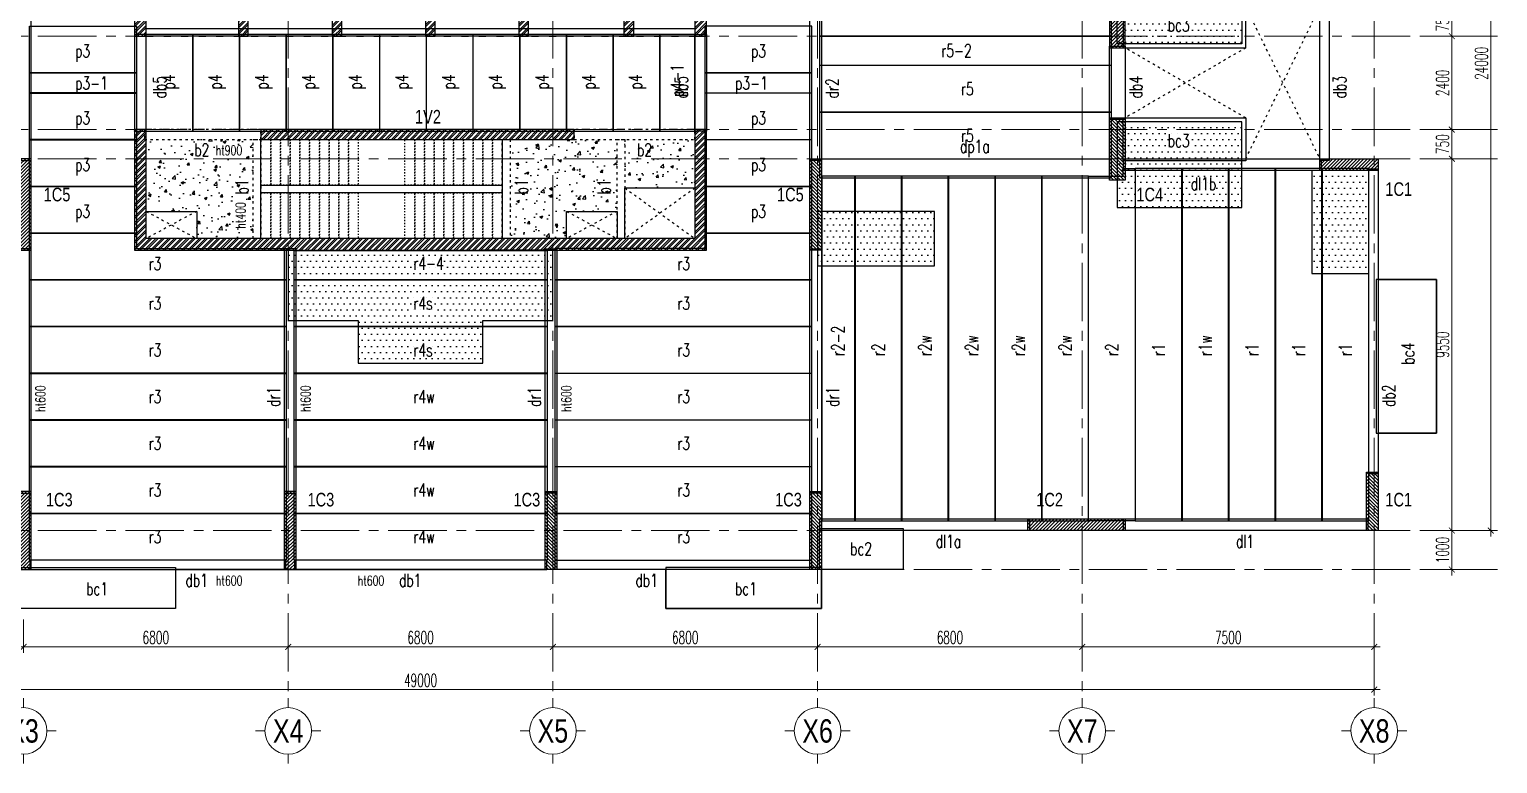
# Model space of a CAD drawing. Header units: inches. Extents: x 702521 to 902657, y -347283 to -213533.
# Drawn here: x 745979 to 783700, y -296500 to -277638 of the extents above; entities that cross this region are included whole.
import ezdxf
from ezdxf.enums import TextEntityAlignment as Align

# ---------------------------------------------------------------- set-up
doc = ezdxf.new("R2010")
doc.units = ezdxf.units.IN
doc.header["$LTSCALE"] = 5
doc.header["$MEASUREMENT"] = 0
for name, pattern in [('ACAD_ISO03W100', [30, 12, -18]), ('CENTER', [2, 1.25, -0.25, 0.25, -0.25]), ('CENTER2', [1.125, 0.75, -0.125, 0.125, -0.125])]:
    doc.linetypes.add(name, pattern=pattern)
doc.layers.get('Defpoints').update_dxf_attribs({"color": 121})
for name, color, linetype, lineweight in [('00-Axes', 9, 'CENTER', 15), ('00-Text', 4, 'Continuous', 20), ('00-XM.Axes', 8, 'CENTER', 15), ('00-XM.Dim', 8, 'Continuous', 15), ('01-Columns', 2, 'Continuous', 25), ('01-Columns-Text', 7, 'Continuous', 20), ('02-Beams', 94, 'Continuous', 25), ('02-Beams-Text', 7, 'Continuous', 20), ('03-Precast', 6, 'Continuous', 25), ('03-Slabs', 5, 'Continuous', 25), ('03-Slabs-Text', 7, 'Continuous', 20)]:
    doc.layers.add(name, color=color, linetype=linetype, lineweight=lineweight)
doc.layers.add('00-Htong', color=9, linetype='Continuous', lineweight=20, plot=False)
doc.styles.add('TDH-CCC-TANG 3-15 S$0$Nam Cong PTS', font='vn_vni.shx', dxfattribs={"width": 0.8})
doc.styles.add('VNAVANTH', font='VHAVAN.TTF')
doc.styles.add('vnsimli 0.7', font='vnsimli.shx', dxfattribs={"width": 0.6})
doc.dimstyles.new('XMT 1-1-150', dxfattribs={"dimscale": 150, "dimtxt": 2.2, "dimasz": 1, "dimexe": 1, "dimexo": 0, "dimgap": 0.5, "dimtad": 1, "dimdec": 0, "dimzin": 0, "dimdsep": 46, "dimtxsty": 'vnsimli 0.7', "dimblk": 'ARCHTICK', "dimcen": 1.5, "dimdle": 1, "dimclrd": 8, "dimclre": 8, "dimclrt": 115, "dimadec": 0, "dimazin": 0, "dimtfac": 1, "dimtdec": 0, "dimtofl": 0, "dimtmove": 0, "dimatfit": 3, "dimfxl": 0.18, "dimtolj": 1, "dimtzin": 0, "dimarcsym": 0})
pattern_1 = [(45, (-731528.65, 290513.07), (-79.549513, 79.549513), []), (45, (-731475.62, 290513.07), (-79.549513, 79.549513), [])]
pattern_2 = [(50, (-1e-10, -44550), (717.2602, -62.75213), [75, -825]), (355, (-1e-10, -44550), (-138.7513, 752.1921), [60, -660]), (100.4514, (59.8, -44555.2), (578.5094, 689.43954), [63.7402, -701.1421]), (46.1842, (-1e-10, -44350), (1067.241, -165.519), [112.5, -1237.5]), (96.6356, (88.9, -44363.8), (934.6627, 974.1179), [95.6103, -1051.713]), (351.1842, (-1e-10, -44350), (934.662, 974.1186), [90, -990]), (21, (100, -44400), (596.90705, -402.6189), [75, -825]), (326, (100, -44400), (243.3153, 725.15005), [60, -660]), (71.4514, (149.74, -44433.55), (840.2226, 322.5305), [63.7402, -701.1421]), (37.5, (-1e-10, -44550), (12.159855, 332.89385), [0, -652, 0, -670, 0, -662.5]), (7.5, (-1e-10, -44550), (263.06954, 394.41171), [0, -382, 0, -637, 0, -252.5]), (327.5, (-223, -44550), (533.82244, -22.55487), [0, -250, 0, -780, 0, -1035]), (317.5, (-323, -44550), (583.18617, 100.10498), [0, -325, 0, -518, 0, -735])]

# ---------------------------------------------------------------- blocks, each defined once
blk = doc.blocks.new('_ArchTick')
at = {"color": 0, "linetype": 'ByBlock', "const_width": 0.15}
blk.add_lwpolyline([(-0.5, -0.5), (0.5, 0.5)], dxfattribs=at)
blk = doc.blocks.new('*D77')
at = {"layer": '00-XM.Dim', "color": 8, "lineweight": -2, "ltscale": 2, "transparency": 16777216}
for p, q in [((14300, -2287), (14300, -3137)), ((21100, -2287), (21100, -3137)), ((14150, -2987), (21250, -2987))]:
    blk.add_line(p, q, dxfattribs=at)
at = {"layer": 'Defpoints', "color": 0, "ltscale": 2, "transparency": 16777216}
for p in [(14300, -2287), (21100, -2287), (21100, -2987)]:
    blk.add_point(p, dxfattribs=at)
at = {"layer": '00-XM.Dim', "color": 8, "lineweight": -2, "ltscale": 2, "transparency": 16777216, "xscale": 150, "yscale": 150, "zscale": 150, "rotation": 180}
blk.add_blockref('_ArchTick', (14300, -2987), dxfattribs=at)
at = {"layer": '00-XM.Dim', "color": 8, "lineweight": -2, "ltscale": 2, "transparency": 16777216, "xscale": 150, "yscale": 150, "zscale": 150}
blk.add_blockref('_ArchTick', (21100, -2987), dxfattribs=at)
at = {"layer": '00-XM.Dim', "color": 115, "ltscale": 2, "transparency": 16777216, "insert": (17700, -2747), "char_height": 330, "attachment_point": 5, "style": 'vnsimli 0.7'}
blk.add_mtext('\\A1;6800', dxfattribs=at)
blk = doc.blocks.new('*D78')
at = {"layer": '00-XM.Dim', "color": 8, "lineweight": -2, "ltscale": 2, "transparency": 16777216}
for p, q in [((21100, -2287), (21100, -3137)), ((27900, -2287), (27900, -3137)), ((20950, -2987), (28050, -2987))]:
    blk.add_line(p, q, dxfattribs=at)
at = {"layer": 'Defpoints', "color": 0, "ltscale": 2, "transparency": 16777216}
for p in [(21100, -2287), (27900, -2287), (27900, -2987)]:
    blk.add_point(p, dxfattribs=at)
at = {"layer": '00-XM.Dim', "color": 8, "lineweight": -2, "ltscale": 2, "transparency": 16777216, "xscale": 150, "yscale": 150, "zscale": 150, "rotation": 180}
blk.add_blockref('_ArchTick', (21100, -2987), dxfattribs=at)
at = {"layer": '00-XM.Dim', "color": 8, "lineweight": -2, "ltscale": 2, "transparency": 16777216, "xscale": 150, "yscale": 150, "zscale": 150}
blk.add_blockref('_ArchTick', (27900, -2987), dxfattribs=at)
at = {"layer": '00-XM.Dim', "color": 115, "ltscale": 2, "transparency": 16777216, "insert": (24500, -2747), "char_height": 330, "attachment_point": 5, "style": 'vnsimli 0.7'}
blk.add_mtext('\\A1;6800', dxfattribs=at)
blk = doc.blocks.new('*D79')
at = {"layer": '00-XM.Dim', "color": 8, "lineweight": -2, "ltscale": 2, "transparency": 16777216}
for p, q in [((27900, -2287), (27900, -3137)), ((34700, -2287), (34700, -3137)), ((27750, -2987), (34850, -2987))]:
    blk.add_line(p, q, dxfattribs=at)
at = {"layer": 'Defpoints', "color": 0, "ltscale": 2, "transparency": 16777216}
for p in [(27900, -2287), (34700, -2287), (34700, -2987)]:
    blk.add_point(p, dxfattribs=at)
at = {"layer": '00-XM.Dim', "color": 8, "lineweight": -2, "ltscale": 2, "transparency": 16777216, "xscale": 150, "yscale": 150, "zscale": 150, "rotation": 180}
blk.add_blockref('_ArchTick', (27900, -2987), dxfattribs=at)
at = {"layer": '00-XM.Dim', "color": 8, "lineweight": -2, "ltscale": 2, "transparency": 16777216, "xscale": 150, "yscale": 150, "zscale": 150}
blk.add_blockref('_ArchTick', (34700, -2987), dxfattribs=at)
at = {"layer": '00-XM.Dim', "color": 115, "ltscale": 2, "transparency": 16777216, "insert": (31300, -2747), "char_height": 330, "attachment_point": 5, "style": 'vnsimli 0.7'}
blk.add_mtext('\\A1;6800', dxfattribs=at)
blk = doc.blocks.new('*D80')
at = {"layer": '00-XM.Dim', "color": 8, "lineweight": -2, "ltscale": 2, "transparency": 16777216}
for p, q in [((34700, -2287), (34700, -3137)), ((41500, -2287), (41500, -3137)), ((34550, -2987), (41650, -2987))]:
    blk.add_line(p, q, dxfattribs=at)
at = {"layer": 'Defpoints', "color": 0, "ltscale": 2, "transparency": 16777216}
for p in [(34700, -2287), (41500, -2287), (41500, -2987)]:
    blk.add_point(p, dxfattribs=at)
at = {"layer": '00-XM.Dim', "color": 8, "lineweight": -2, "ltscale": 2, "transparency": 16777216, "xscale": 150, "yscale": 150, "zscale": 150, "rotation": 180}
blk.add_blockref('_ArchTick', (34700, -2987), dxfattribs=at)
at = {"layer": '00-XM.Dim', "color": 8, "lineweight": -2, "ltscale": 2, "transparency": 16777216, "xscale": 150, "yscale": 150, "zscale": 150}
blk.add_blockref('_ArchTick', (41500, -2987), dxfattribs=at)
at = {"layer": '00-XM.Dim', "color": 115, "ltscale": 2, "transparency": 16777216, "insert": (38100, -2747), "char_height": 330, "attachment_point": 5, "style": 'vnsimli 0.7'}
blk.add_mtext('\\A1;6800', dxfattribs=at)
blk = doc.blocks.new('*D81')
at = {"layer": '00-XM.Dim', "color": 8, "lineweight": -2, "ltscale": 2, "transparency": 16777216}
for p, q in [((41500, -2287), (41500, -3137)), ((49000, -2287), (49000, -3137)), ((41350, -2987), (49150, -2987))]:
    blk.add_line(p, q, dxfattribs=at)
at = {"layer": 'Defpoints', "color": 0, "ltscale": 2, "transparency": 16777216}
for p in [(41500, -2287), (49000, -2287), (49000, -2987)]:
    blk.add_point(p, dxfattribs=at)
at = {"layer": '00-XM.Dim', "color": 8, "lineweight": -2, "ltscale": 2, "transparency": 16777216, "xscale": 150, "yscale": 150, "zscale": 150, "rotation": 180}
blk.add_blockref('_ArchTick', (41500, -2987), dxfattribs=at)
at = {"layer": '00-XM.Dim', "color": 8, "lineweight": -2, "ltscale": 2, "transparency": 16777216, "xscale": 150, "yscale": 150, "zscale": 150}
blk.add_blockref('_ArchTick', (49000, -2987), dxfattribs=at)
at = {"layer": '00-XM.Dim', "color": 115, "ltscale": 2, "transparency": 16777216, "insert": (45250, -2747), "char_height": 330, "attachment_point": 5, "style": 'vnsimli 0.7'}
blk.add_mtext('\\A1;7500', dxfattribs=at)
blk = doc.blocks.new('*D82')
at = {"layer": '00-XM.Dim', "color": 8, "lineweight": -2, "ltscale": 2, "transparency": 16777216}
for p, q in [((0, -3596), (0, -4237)), ((49000, -3596), (49000, -4237)), ((-150, -4087), (49150, -4087))]:
    blk.add_line(p, q, dxfattribs=at)
at = {"layer": 'Defpoints', "color": 0, "ltscale": 2, "transparency": 16777216}
for p in [(0, -3596), (49000, -3596), (49000, -4087)]:
    blk.add_point(p, dxfattribs=at)
at = {"layer": '00-XM.Dim', "color": 8, "lineweight": -2, "ltscale": 2, "transparency": 16777216, "xscale": 150, "yscale": 150, "zscale": 150, "rotation": 180}
blk.add_blockref('_ArchTick', (0, -4087), dxfattribs=at)
at = {"layer": '00-XM.Dim', "color": 8, "lineweight": -2, "ltscale": 2, "transparency": 16777216, "xscale": 150, "yscale": 150, "zscale": 150}
blk.add_blockref('_ArchTick', (49000, -4087), dxfattribs=at)
at = {"layer": '00-XM.Dim', "color": 115, "ltscale": 2, "transparency": 16777216, "insert": (24500, -3847), "char_height": 330, "attachment_point": 5, "style": 'vnsimli 0.7'}
blk.add_mtext('\\A1;49000', dxfattribs=at)
blk = doc.blocks.new('*D99')
at = {"layer": '00-XM.Dim', "color": 8, "lineweight": -2, "ltscale": 2, "transparency": 16777216}
for p, q in [((50995, -1150), (50995, 150)), ((50295, 0), (51145, 0)), ((50295, -1000), (51145, -1000))]:
    blk.add_line(p, q, dxfattribs=at)
at = {"layer": 'Defpoints', "color": 0, "ltscale": 2, "transparency": 16777216}
for p in [(50295, 0), (50995, 0), (50295, -1000)]:
    blk.add_point(p, dxfattribs=at)
at = {"layer": '00-XM.Dim', "color": 8, "lineweight": -2, "ltscale": 2, "transparency": 16777216, "xscale": 150, "yscale": 150, "zscale": 150}
for p, rotation in [((50995, 0), 90), ((50995, -1000), 270)]:
    blk.add_blockref('_ArchTick', p, dxfattribs=dict(at, rotation=rotation))
at = {"layer": '00-XM.Dim', "color": 115, "ltscale": 2, "transparency": 16777216, "insert": (50755, -500), "char_height": 330, "attachment_point": 5, "rotation": 90, "style": 'vnsimli 0.7'}
blk.add_mtext('\\A1;1000', dxfattribs=at)
blk = doc.blocks.new('*D100')
at = {"layer": '00-XM.Dim', "color": 8, "lineweight": -2, "ltscale": 2, "transparency": 16777216}
for p, q in [((50295, 9550), (51145, 9550)), ((50995, -150), (50995, 9700)), ((50295, 0), (51145, 0))]:
    blk.add_line(p, q, dxfattribs=at)
at = {"layer": 'Defpoints', "color": 0, "ltscale": 2, "transparency": 16777216}
for p in [(50295, 9550), (50995, 9550), (50295, 0)]:
    blk.add_point(p, dxfattribs=at)
at = {"layer": '00-XM.Dim', "color": 8, "lineweight": -2, "ltscale": 2, "transparency": 16777216, "xscale": 150, "yscale": 150, "zscale": 150}
for p, rotation in [((50995, 9550), 90), ((50995, 0), 270)]:
    blk.add_blockref('_ArchTick', p, dxfattribs=dict(at, rotation=rotation))
at = {"layer": '00-XM.Dim', "color": 115, "ltscale": 2, "transparency": 16777216, "insert": (50755, 4775), "char_height": 330, "attachment_point": 5, "rotation": 90, "style": 'vnsimli 0.7'}
blk.add_mtext('\\A1;9550', dxfattribs=at)
blk = doc.blocks.new('*D101')
at = {"layer": '00-XM.Dim', "color": 8, "lineweight": -2, "ltscale": 2, "transparency": 16777216}
for p, q in [((50295, 10300), (51145, 10300)), ((50995, 9400), (50995, 10450)), ((50295, 9550), (51145, 9550))]:
    blk.add_line(p, q, dxfattribs=at)
at = {"layer": 'Defpoints', "color": 0, "ltscale": 2, "transparency": 16777216}
for p in [(50295, 10300), (50995, 10300), (50295, 9550)]:
    blk.add_point(p, dxfattribs=at)
at = {"layer": '00-XM.Dim', "color": 8, "lineweight": -2, "ltscale": 2, "transparency": 16777216, "xscale": 150, "yscale": 150, "zscale": 150}
for p, rotation in [((50995, 10300), 90), ((50995, 9550), 270)]:
    blk.add_blockref('_ArchTick', p, dxfattribs=dict(at, rotation=rotation))
at = {"layer": '00-XM.Dim', "color": 115, "ltscale": 2, "transparency": 16777216, "insert": (50755, 9925), "char_height": 330, "attachment_point": 5, "rotation": 90, "style": 'vnsimli 0.7'}
blk.add_mtext('\\A1;750', dxfattribs=at)
blk = doc.blocks.new('*D102')
at = {"layer": '00-XM.Dim', "color": 8, "lineweight": -2, "ltscale": 2, "transparency": 16777216}
for p, q in [((50995, 10150), (50995, 12850)), ((50295, 12700), (51145, 12700)), ((50295, 10300), (51145, 10300))]:
    blk.add_line(p, q, dxfattribs=at)
at = {"layer": 'Defpoints', "color": 0, "ltscale": 2, "transparency": 16777216}
for p in [(50295, 12700), (50995, 12700), (50295, 10300)]:
    blk.add_point(p, dxfattribs=at)
at = {"layer": '00-XM.Dim', "color": 8, "lineweight": -2, "ltscale": 2, "transparency": 16777216, "xscale": 150, "yscale": 150, "zscale": 150}
for p, rotation in [((50995, 12700), 90), ((50995, 10300), 270)]:
    blk.add_blockref('_ArchTick', p, dxfattribs=dict(at, rotation=rotation))
at = {"layer": '00-XM.Dim', "color": 115, "ltscale": 2, "transparency": 16777216, "insert": (50755, 11500), "char_height": 330, "attachment_point": 5, "rotation": 90, "style": 'vnsimli 0.7'}
blk.add_mtext('\\A1;2400', dxfattribs=at)
blk = doc.blocks.new('*D103')
at = {"layer": '00-XM.Dim', "color": 8, "lineweight": -2, "ltscale": 2, "transparency": 16777216}
for p, q in [((50995, 12550), (50995, 13600)), ((50295, 13450), (51145, 13450)), ((50295, 12700), (51145, 12700))]:
    blk.add_line(p, q, dxfattribs=at)
at = {"layer": 'Defpoints', "color": 0, "ltscale": 2, "transparency": 16777216}
for p in [(50295, 13450), (50995, 13450), (50295, 12700)]:
    blk.add_point(p, dxfattribs=at)
at = {"layer": '00-XM.Dim', "color": 8, "lineweight": -2, "ltscale": 2, "transparency": 16777216, "xscale": 150, "yscale": 150, "zscale": 150}
for p, rotation in [((50995, 13450), 90), ((50995, 12700), 270)]:
    blk.add_blockref('_ArchTick', p, dxfattribs=dict(at, rotation=rotation))
at = {"layer": '00-XM.Dim', "color": 115, "ltscale": 2, "transparency": 16777216, "insert": (50755, 13075), "char_height": 330, "attachment_point": 5, "rotation": 90, "style": 'vnsimli 0.7'}
blk.add_mtext('\\A1;750', dxfattribs=at)
blk = doc.blocks.new('*D106')
at = {"layer": '00-XM.Dim', "color": 8, "lineweight": -2, "ltscale": 2, "transparency": 16777216}
for p, q in [((51995, -150), (51995, 24150)), ((52171, 24000), (51845, 24000)), ((52171, 0), (51845, 0))]:
    blk.add_line(p, q, dxfattribs=at)
at = {"layer": 'Defpoints', "color": 0, "ltscale": 2, "transparency": 16777216}
for p in [(51995, 24000), (52171, 24000), (52171, 0)]:
    blk.add_point(p, dxfattribs=at)
at = {"layer": '00-XM.Dim', "color": 8, "lineweight": -2, "ltscale": 2, "transparency": 16777216, "xscale": 150, "yscale": 150, "zscale": 150}
for p, rotation in [((51995, 24000), 90), ((51995, 0), 270)]:
    blk.add_blockref('_ArchTick', p, dxfattribs=dict(at, rotation=rotation))
at = {"layer": '00-XM.Dim', "color": 115, "ltscale": 2, "transparency": 16777216, "insert": (51755, 12000), "char_height": 330, "attachment_point": 5, "rotation": 90, "style": 'vnsimli 0.7'}
blk.add_mtext('\\A1;24000', dxfattribs=at)
blk = doc.blocks.new('TDH-CCC-TANG 3-15 S$0$KH')
for p, q in [((0, 700), (0, 500)), ((-500, 0), (-700, 0)), ((700, 0), (500, 0)), ((0, -500), (0, -700))]:
    blk.add_line(p, q)
at = {"extrusion": (0, 0, -1)}
blk.add_ellipse((0, 0), major_axis=(-500, 0), ratio=1, start_param=-0.000041, end_param=6.283144, dxfattribs=at)
at = {"color": 1, "style": 'TDH-CCC-TANG 3-15 S$0$Nam Cong PTS', "width": 0.8}
blk.add_attdef('TRUC', text='', height=250, dxfattribs=at).set_placement((0, 0), align=Align.MIDDLE_CENTER)
blk = doc.blocks.new('V3')
at = {"layer": '01-Columns'}
h = blk.add_hatch(dxfattribs=at)
h.set_pattern_fill('ANSI31', color=252, scale=500, style=0)
h.set_pattern_definition([(45, (-6000, -14700), (-44.19417, 44.19417), [])])
h.paths.add_polyline_path([(300, 0), (300, 2000), (0, 2000), (0, 0)])
blk.add_lwpolyline([(300, 0), (300, 2000), (0, 2000), (0, 0)], close=True, dxfattribs=at)
blk = doc.blocks.new('V5')
at = {"layer": '01-Columns'}
h = blk.add_hatch(dxfattribs=at)
h.set_pattern_fill('ANSI31', color=252, scale=500, style=0)
h.set_pattern_definition([(45, (-6000, -14350), (-44.19417, 44.19417), [])])
h.paths.add_polyline_path([(300, 0), (300, 2350), (0, 2350), (0, 0)])
blk.add_lwpolyline([(300, 0), (300, 2350), (0, 2350), (0, 0)], close=True, dxfattribs=at)
blk = doc.blocks.new('v1')
at = {"layer": '01-Columns'}
h = blk.add_hatch(dxfattribs=at)
h.set_pattern_fill('ANSI31', color=252, scale=500, style=0)
h.set_pattern_definition([(45, (-6000, -14700), (-44.19417, 44.19417), [])])
h.paths.add_polyline_path([(300, 0), (300, 1500), (0, 1500), (0, 0)])
blk.add_lwpolyline([(300, 0), (300, 1500), (0, 1500), (0, 0)], close=True, dxfattribs=at)
blk = doc.blocks.new('V2')
at = {"layer": '01-Columns'}
h = blk.add_hatch(dxfattribs=at)
h.set_pattern_fill('ANSI31', color=252, scale=500, angle=-90, style=0)
h.set_pattern_definition([(315, (-14700, 6300), (44.19417, 44.19417), [])])
h.paths.add_polyline_path([(0, 0), (2500, 0), (2500, 300), (0, 300)])
blk.add_lwpolyline([(0, 0), (2500, 0), (2500, 300), (0, 300)], close=True, dxfattribs=at)
blk = doc.blocks.new('V4')
at = {"layer": '01-Columns'}
h = blk.add_hatch(dxfattribs=at)
h.set_pattern_fill('ANSI31', color=252, scale=500, angle=180, style=0)
h.set_pattern_definition([(225, (6400, 16300), (44.19417, -44.19417), [])])
h.paths.add_polyline_path([(0, 1600), (0, 0), (400, 0), (400, 1600)])
blk.add_lwpolyline([(0, 1600), (0, 0), (400, 0), (400, 1600)], close=True, dxfattribs=at)
blk = doc.blocks.new('MB 6-10')
at = {"layer": '01-Columns', "ltscale": 2}
h = blk.add_hatch(dxfattribs=at)
h.set_pattern_fill('ANSI32', color=252, scale=300)
h.set_pattern_definition(pattern_1)
h.paths.add_polyline_path([(19825, 15500), (19825, 12700), (20075, 12700), (20075, 15500), (22225, 15500), (22225, 12700), (22475, 12700), (22475, 15500), (24625, 15500), (24625, 12700), (24875, 12700), (24875, 15500), (27025, 15500), (27025, 12700), (27275, 12700), (27275, 15500), (29725, 15500), (29725, 12700), (29975, 12700), (29975, 15500), (31550, 15500), (31550, 12700), (31850, 12700), (31850, 15800), (17150, 15800), (17150, 12700), (17450, 12700), (17450, 15500)])
h = blk.add_hatch(dxfattribs=at)
h.set_pattern_fill('ANSI32', color=252, scale=300)
h.set_pattern_definition(pattern_1)
h.paths.add_polyline_path([(17450, 10300), (17150, 10300), (17150, 7200), (31850, 7200), (31850, 10300), (31550, 10300), (31550, 7500), (17450, 7500)])
h = blk.add_hatch(dxfattribs=at)
h.set_pattern_fill('ANSI32', color=252, scale=300)
h.set_pattern_definition(pattern_1)
h.paths.add_polyline_path([(20400, 10300), (20400, 10050), (28450, 10050), (28450, 10300)])
at = {"layer": '00-Axes', "linetype": 'CENTER2', "ltscale": 400}
for p, q in [((21100, 27128.2), (21100, -4307)), ((27900, 27128.2), (27900, -4307)), ((34700, 27128.2), (34700, -4307)), ((41500, 27128.2), (41500, -4307)), ((49000, 27128.2), (49000, -4307)), ((52171.2, 12700), (-3270.6, 12700)), ((52171.2, 10300), (-3270.6, 10300)), ((52171.2, 9550), (-3270.6, 9550)), ((52171.2, 0), (-3270.6, 0)), ((52171.2, -1000), (-3270.6, -1000))]:
    blk.add_line(p, q, dxfattribs=at)
at = {"layer": '01-Columns', "color": 37}
for points in [[(19825, 15500), (19825, 12700), (20075, 12700), (20075, 15500)], [(22225, 15500), (22225, 12700), (22475, 12700), (22475, 15500)], [(24625, 15500), (24625, 12700), (24875, 12700), (24875, 15500)], [(27025, 15500), (27025, 12700), (27275, 12700), (27275, 15500)], [(29725, 15500), (29725, 12700), (29975, 12700), (29975, 15500)], [(31550, 15500), (31550, 12700), (31850, 12700), (31850, 15800)], [(17150, 15800), (17150, 12700), (17450, 12700), (17450, 15500)]]:
    blk.add_lwpolyline(points, dxfattribs=at)
for points in [[(17450, 10300), (17150, 10300), (17150, 7200), (31850, 7200), (31850, 10300), (31550, 10300), (31550, 7500), (17450, 7500)], [(20400, 10300), (20400, 10050), (28450, 10050), (28450, 10300)]]:
    blk.add_lwpolyline(points, close=True, dxfattribs=at)
at = {"layer": '00-Text'}
ref = blk.add_blockref('TDH-CCC-TANG 3-15 S$0$KH', (14300, -5147), dxfattribs=dict(at, xscale=1.2, yscale=1.2, zscale=1.2))
ref.add_attrib('TRUC', 'X3', dxfattribs={"layer": '0', "color": 1, "height": 600, "style": 'TDH-CCC-TANG 3-15 S$0$Nam Cong PTS', "width": 0.8}).set_placement((14300, -5147), align=Align.MIDDLE_CENTER)
ref = blk.add_blockref('TDH-CCC-TANG 3-15 S$0$KH', (21100, -5147), dxfattribs=dict(at, xscale=1.2, yscale=1.2, zscale=1.2))
ref.add_attrib('TRUC', 'X4', dxfattribs={"layer": '0', "color": 1, "height": 600, "style": 'TDH-CCC-TANG 3-15 S$0$Nam Cong PTS', "width": 0.8}).set_placement((21100, -5147), align=Align.MIDDLE_CENTER)
ref = blk.add_blockref('TDH-CCC-TANG 3-15 S$0$KH', (27900, -5147), dxfattribs=dict(at, xscale=1.2, yscale=1.2, zscale=1.2))
ref.add_attrib('TRUC', 'X5', dxfattribs={"layer": '0', "color": 1, "height": 600, "style": 'TDH-CCC-TANG 3-15 S$0$Nam Cong PTS', "width": 0.8}).set_placement((27900, -5147), align=Align.MIDDLE_CENTER)
ref = blk.add_blockref('TDH-CCC-TANG 3-15 S$0$KH', (34700, -5147), dxfattribs=dict(at, xscale=1.2, yscale=1.2, zscale=1.2))
ref.add_attrib('TRUC', 'X6', dxfattribs={"layer": '0', "color": 1, "height": 600, "style": 'TDH-CCC-TANG 3-15 S$0$Nam Cong PTS', "width": 0.8}).set_placement((34700, -5147), align=Align.MIDDLE_CENTER)
ref = blk.add_blockref('TDH-CCC-TANG 3-15 S$0$KH', (41500, -5147), dxfattribs=dict(at, xscale=1.2, yscale=1.2, zscale=1.2))
ref.add_attrib('TRUC', 'X7', dxfattribs={"layer": '0', "color": 1, "height": 600, "style": 'TDH-CCC-TANG 3-15 S$0$Nam Cong PTS', "width": 0.8}).set_placement((41500, -5147), align=Align.MIDDLE_CENTER)
ref = blk.add_blockref('TDH-CCC-TANG 3-15 S$0$KH', (49000, -5147), dxfattribs=dict(at, xscale=1.2, yscale=1.2, zscale=1.2))
ref.add_attrib('TRUC', 'X8', dxfattribs={"layer": '0', "color": 1, "height": 600, "style": 'TDH-CCC-TANG 3-15 S$0$Nam Cong PTS', "width": 0.8}).set_placement((49000, -5147), align=Align.MIDDLE_CENTER)
at = {"layer": '01-Columns', "rotation": 180}
blk.add_blockref('V4', (42600, 14000), dxfattribs=at)
at = {"layer": '01-Columns', "xscale": -1}
for name, p in [('V4', (42600, 9000)), ('V5', (34800, 7200)), ('v1', (49100, 0)), ('V3', (28000, -1000)), ('V3', (34800, -1000)), ('V2', (42600, 0))]:
    blk.add_blockref(name, p, dxfattribs=at)
at = {"layer": '01-Columns'}
for name, p in [('V5', (14200, 7200)), ('V3', (14200, -1000)), ('V3', (21000, -1000))]:
    blk.add_blockref(name, p, dxfattribs=at)
at = {"layer": '01-Columns', "xscale": -1, "rotation": 90}
blk.add_blockref('v1', (49100, 9550), dxfattribs=at)
at = {"layer": '00-XM.Dim', "ltscale": 2}
for base, p1, p2, picture, middle in [((51995.2, 24000), (52171.2, 0), (52171.2, 24000), '*D106', (51755.2, 12000)), ((50995.4, 13450), (50295.4, 12700), (50295.4, 13450), '*D103', (50755.4, 13075)), ((50995.4, 12700), (50295.4, 10300), (50295.4, 12700), '*D102', (50755.4, 11500)), ((50995.4, 10300), (50295.4, 9550), (50295.4, 10300), '*D101', (50755.4, 9925)), ((50995.4, 9550), (50295.4, 0), (50295.4, 9550), '*D100', (50755.4, 4775)), ((50995.4, 0), (50295.4, -1000), (50295.4, 0), '*D99', (50755.4, -500))]:
    dim = blk.add_linear_dim(base=base, p1=p1, p2=p2, angle=90, dimstyle='XMT 1-1-150', dxfattribs=at)
    dim.commit()
    dim.dimension.update_dxf_attribs({"geometry": picture, "text_midpoint": middle})
for base, p1, p2, picture, middle in [((21100, -2987), (14300, -2287), (21100, -2287), '*D77', (17700, -2747)), ((27900, -2987), (21100, -2287), (27900, -2287), '*D78', (24500, -2747)), ((34700, -2987), (27900, -2287), (34700, -2287), '*D79', (31300, -2747)), ((41500, -2987), (34700, -2287), (41500, -2287), '*D80', (38100, -2747)), ((49000, -2987), (41500, -2287), (49000, -2287), '*D81', (45250, -2747)), ((49000, -4087.4), (0, -3596.4), (49000, -3596.4), '*D82', (24500, -3847.4))]:
    dim = blk.add_linear_dim(base=base, p1=p1, p2=p2, dimstyle='XMT 1-1-150', dxfattribs=at)
    dim.commit()
    dim.dimension.update_dxf_attribs({"geometry": picture, "text_midpoint": middle})

msp = doc.modelspace()

# ---------------------------------------------------------------- hatches: boundary and pattern name
at = {"layer": '03-Slabs'}
h = msp.add_hatch(dxfattribs=at)
h.set_pattern_fill('DOTS', color=252, scale=2500, style=0)
h.paths.add_polyline_path([(773929, -275813), (777129, -275813), (777129, -278013), (773929, -278013)])
h = msp.add_hatch(dxfattribs=at)
h.set_pattern_fill('DOTS', color=252, scale=2500, style=0)
h.paths.add_polyline_path([(773929, -282213), (777129, -282213), (777129, -280013), (773929, -280013)])
at = {"layer": '03-Slabs', "ltscale": 2}
h = msp.add_hatch(dxfattribs=at)
h.set_pattern_fill('AR-CONC', color=252, scale=100, style=0)
h.set_pattern_definition(pattern_2)
h.paths.add_polyline_path([(751729, -280463), (748979, -280463), (748979, -280963), (751729, -280963)])
h.paths.add_polyline_path([(751729, -280963), (748979, -280963), (748979, -282313), (750279, -282313), (750279, -283013), (751729, -283013)])
h = msp.add_hatch(dxfattribs=at)
h.set_pattern_fill('AR-CONC', color=252, scale=100, style=0)
h.set_pattern_definition(pattern_2)
h.paths.add_polyline_path([(759429, -280463), (758329, -280463), (758329, -280963), (759429, -280963)])
h.paths.add_polyline_path([(761079, -280463), (759979, -280463), (759429, -280463), (759429, -280963), (761079, -280963)])
h.paths.add_polyline_path([(761079, -280963), (759429, -280963), (759429, -283013), (759779, -283013), (759779, -282313), (761079, -282313)])
h.paths.add_polyline_path([(759429, -280963), (758329, -280963), (758329, -283013), (759429, -283013)])
h.paths.add_polyline_path([(763079, -280963), (761279, -280963), (761279, -281713), (763079, -281713)])
h.paths.add_polyline_path([(763079, -280463), (761279, -280463), (761279, -280963), (763079, -280963)])
at = {"layer": '03-Slabs'}
h = msp.add_hatch(dxfattribs=at)
h.set_pattern_fill('DOTS', color=252, scale=2500, style=0)
h.paths.add_polyline_path([(778929, -283913), (780387, -283913), (780387, -281263), (778929, -281263)])
h = msp.add_hatch(dxfattribs=at)
h.set_pattern_fill('DOTS', color=252, scale=2500, style=0)
h.paths.add_polyline_path([(769229, -282313), (766229, -282313), (766229, -283713), (769229, -283713)])
h = msp.add_hatch(dxfattribs=at)
h.set_pattern_fill('DOTS', color=252, scale=2500, style=0)
h.paths.add_polyline_path([(754429, -285113), (754429, -286213), (757629, -286213), (757629, -285113), (759429, -285113), (759429, -283313), (757629, -283313), (757629, -283315), (754429, -283315), (754429, -283315), (752629, -283315), (752629, -285113)])

# ---------------------------------------------------------------- linework, layer by layer
at = {"layer": '02-Beams'}
for points in [[(746029, -277023), (745729, -277023), (745729, -281003), (746029, -281003)], [(766029, -277023), (766329, -277023), (766329, -281003), (766029, -281003)], [(779129, -277023), (779369, -277023), (779369, -281003), (779129, -281003)], [(748979, -277613), (763079, -277613), (763079, -277813), (748979, -277813)], [(748979, -277773), (748679, -277773), (748679, -280253), (748979, -280253)], [(763079, -277773), (763379, -277773), (763379, -280253), (763079, -280253)], [(773729, -278073), (774129, -278073), (774129, -279953), (773729, -279953)], [(766289, -281463), (766289, -280963), (773769, -280963), (773769, -281463)], [(780389, -281223), (780629, -281223), (780629, -289053), (780389, -289053)], [(746029, -283273), (745729, -283273), (745729, -289553), (746029, -289553)], [(752829, -283273), (752529, -283273), (752529, -289553), (752829, -289553)], [(759229, -283273), (759529, -283273), (759529, -289553), (759229, -289553)], [(759229, -283273), (759529, -283273), (759529, -289553), (759229, -289553)], [(766029, -283273), (766329, -283273), (766329, -289553), (766029, -289553)], [(766289, -290513), (766289, -290213), (771669, -290213), (771669, -290513)], [(774089, -290513), (774089, -290213), (780369, -290213), (780369, -290513)], [(752569, -291513), (752569, -291273), (745989, -291273), (745989, -291513)], [(759269, -291513), (759269, -291273), (752789, -291273), (752789, -291513)], [(759489, -291513), (759489, -291273), (766069, -291273), (766069, -291513)]]:
    msp.add_lwpolyline(points, close=True, dxfattribs=at)
at = {"layer": '02-Beams', "linetype": 'ACAD_ISO03W100'}
for points in [[(751929, -280463), (751929, -280213), (748939, -280213), (748939, -280463)], [(763079, -280463), (763079, -280213), (759979, -280213), (759979, -280463)], [(751729, -280463), (751929, -280463), (751929, -283013), (751729, -283013)], [(758129, -280463), (758329, -280463), (758329, -283013), (758129, -283013)], [(761079, -280463), (761279, -280463), (761279, -283013), (761079, -283013)]]:
    msp.add_lwpolyline(points, close=True, dxfattribs=at)
at = {"layer": '02-Beams', "elevation": 0}
msp.add_lwpolyline([(774089, -281263), (774089, -280963), (779169, -280963), (779169, -281263)], close=True, dxfattribs=at)
at = {"layer": '03-Precast', "color": 252}
for points in [[(773929, -275813), (777129, -275813), (777129, -278013), (773929, -278013)], [(773929, -282213), (777129, -282213), (777129, -280013), (773929, -280013)], [(769229, -282313), (766229, -282313), (766229, -283713), (769229, -283713)]]:
    msp.add_lwpolyline(points, close=True, dxfattribs=at)
at = {"layer": '03-Precast'}
for points in [[(766279, -277065), (766279, -277811), (773779, -277811), (773779, -277065), (766279, -277065)], [(748729, -277555), (748729, -278751), (745979, -278751), (745979, -277555), (748729, -277555)], [(763329, -277555), (763329, -278751), (766079, -278751), (766079, -277555), (763329, -277555)], [(766279, -277815), (766279, -278561), (773779, -278561), (773779, -277815), (766279, -277815)], [(748729, -278755), (748729, -279271), (745979, -279271), (745979, -278755), (748729, -278755)], [(763329, -278755), (763329, -279271), (766079, -279271), (766079, -278755), (763329, -278755)], [(766279, -278565), (766279, -279761), (773779, -279761), (773779, -278565), (766279, -278565)], [(748729, -279275), (748729, -280471), (745979, -280471), (745979, -279275), (748729, -279275)], [(763329, -279275), (763329, -280471), (766079, -280471), (766079, -279275), (763329, -279275)], [(766279, -279765), (766279, -280961), (773779, -280961), (773779, -279765), (766279, -279765)], [(748729, -280475), (748729, -281671), (745979, -281671), (745979, -280475), (748729, -280475)], [(763329, -280475), (763329, -281671), (766079, -281671), (766079, -280475), (763329, -280475)], [(775587, -281213), (774391, -281213), (774391, -290263), (775587, -290263), (775587, -281213)], [(776787, -281213), (775591, -281213), (775591, -290263), (776787, -290263), (776787, -281213)], [(777987, -281213), (776791, -281213), (776791, -290263), (777987, -290263), (777987, -281213)], [(779187, -281213), (777991, -281213), (777991, -290263), (779187, -290263), (779187, -281213)], [(780387, -281213), (779191, -281213), (779191, -290263), (780387, -290263), (780387, -281213)], [(748729, -281675), (748729, -282871), (745979, -282871), (745979, -281675), (748729, -281675)], [(763329, -281675), (763329, -282871), (766079, -282871), (766079, -281675), (763329, -281675)], [(767187, -281413), (766341, -281413), (766341, -290263), (767187, -290263), (767187, -281413)], [(768387, -281413), (767191, -281413), (767191, -290263), (768387, -290263), (768387, -281413)], [(769587, -281413), (768391, -281413), (768391, -290263), (769587, -290263), (769587, -281413)], [(770787, -281413), (769591, -281413), (769591, -290263), (770787, -290263), (770787, -281413)], [(771987, -281413), (770791, -281413), (770791, -290263), (771987, -290263), (771987, -281413)], [(773187, -281413), (771991, -281413), (771991, -290263), (773187, -290263), (773187, -281413)], [(759279, -283315), (759279, -284071), (752779, -284071), (752779, -283315), (759279, -283315)], [(752579, -284075), (752579, -285271), (745979, -285271), (745979, -284075), (752579, -284075)], [(759279, -284075), (759279, -285271), (752779, -285271), (752779, -284075), (759279, -284075)], [(759479, -284075), (759479, -285271), (766079, -285271), (766079, -284075), (759479, -284075)], [(752579, -285275), (752579, -286471), (745979, -286471), (745979, -285275), (752579, -285275)], [(759279, -285275), (759279, -286471), (752779, -286471), (752779, -285275), (759279, -285275)], [(759479, -285275), (759479, -286471), (766079, -286471), (766079, -285275), (759479, -285275)], [(752579, -286475), (752579, -287671), (745979, -287671), (745979, -286475), (752579, -286475)], [(759279, -286475), (759279, -287671), (752779, -287671), (752779, -286475), (759279, -286475)], [(759479, -286475), (759479, -287671), (766079, -287671), (766079, -286475), (759479, -286475)], [(752579, -287675), (752579, -288871), (745979, -288871), (745979, -287675), (752579, -287675)], [(759279, -287675), (759279, -288871), (752779, -288871), (752779, -287675), (759279, -287675)], [(759479, -287675), (759479, -288871), (766079, -288871), (766079, -287675), (759479, -287675)], [(752579, -288875), (752579, -290071), (745979, -290071), (745979, -288875), (752579, -288875)], [(759279, -288875), (759279, -290071), (752779, -290071), (752779, -288875), (759279, -288875)], [(759479, -288875), (759479, -290071), (766079, -290071), (766079, -288875), (759479, -288875)], [(752579, -290075), (752579, -291271), (745979, -291271), (745979, -290075), (752579, -290075)], [(759279, -290075), (759279, -291271), (752779, -291271), (752779, -290075), (759279, -290075)], [(759479, -290075), (759479, -291271), (766079, -291271), (766079, -290075), (759479, -290075)]]:
    msp.add_lwpolyline(points, dxfattribs=at)
at = {"layer": '03-Precast', "ltscale": 2}
for points in [[(777229, -277013), (774079, -277013), (774079, -278113), (777229, -278113)], [(748979, -277763), (750175, -277763), (750175, -280263), (748979, -280263)], [(750179, -277763), (751375, -277763), (751375, -280263), (750179, -280263)], [(751379, -277763), (752575, -277763), (752575, -280263), (751379, -280263)], [(752579, -277763), (753775, -277763), (753775, -280263), (752579, -280263)], [(753779, -277763), (754975, -277763), (754975, -280263), (753779, -280263)], [(754979, -277763), (756175, -277763), (756175, -280263), (754979, -280263)], [(756179, -277763), (757375, -277763), (757375, -280263), (756179, -280263)], [(757379, -277763), (758575, -277763), (758575, -280263), (757379, -280263)], [(758579, -277763), (759775, -277763), (759775, -280263), (758579, -280263)], [(759779, -277763), (760975, -277763), (760975, -280263), (759779, -280263)], [(760979, -277763), (762175, -277763), (762175, -280263), (760979, -280263)], [(762179, -277763), (763075, -277763), (763075, -280263), (762179, -280263)], [(777229, -281013), (774079, -281013), (774079, -279913), (777229, -279913)], [(774079, -281213), (774387, -281213), (774387, -290263), (773191, -290263), (773191, -281413), (774079, -281413)], [(768426, -291513), (766279, -291513), (766279, -290463), (768426, -290463)], [(745729, -291463), (749729, -291463), (749729, -292513), (745729, -292513)], [(766329, -291463), (762329, -291463), (762329, -292513), (766329, -292513)]]:
    msp.add_lwpolyline(points, close=True, dxfattribs=at)
at = {"layer": '03-Precast', "color": 252, "linetype": 'ACAD_ISO03W100'}
for points in [[(777229, -277063), (779129, -280963)], [(777229, -280963), (779129, -277063)], [(777229, -279913), (774129, -278113)], [(777229, -278113), (774129, -279913)], [(763079, -281713), (761279, -283013)], [(761279, -281713), (763079, -283013)], [(750279, -282313), (748979, -283013)], [(748979, -282313), (750279, -283013)], [(761079, -282313), (759779, -283013)], [(759779, -282313), (761079, -283013)]]:
    msp.add_lwpolyline(points, dxfattribs=at)
at = {"layer": '03-Precast', "color": 9, "linetype": 'ACAD_ISO03W100', "ltscale": 3}
msp.add_lwpolyline([(763079, -280213), (748979, -280213), (748979, -277813), (763079, -277813)], close=True, dxfattribs=at)
at = {"layer": '03-Precast'}
for points in [[(751929, -280463), (758129, -280463), (758129, -283013), (751929, -283013)], [(751929, -281638), (758129, -281638), (758129, -281838), (751929, -281838)], [(761279, -281713), (763079, -281713), (763079, -283013), (761279, -283013)], [(748979, -282313), (750279, -282313), (750279, -283013), (748979, -283013)], [(759779, -282313), (761079, -282313), (761079, -283013), (759779, -283013)], [(782129, -284063), (780579, -284063), (780579, -288013), (782129, -288013)]]:
    msp.add_lwpolyline(points, close=True, dxfattribs=at)
at = {"layer": '03-Precast', "color": 252, "linetype": 'ACAD_ISO03W100', "ltscale": 0.5}
for points in [[(751929, -280463), (752179, -280463), (752179, -281638), (751929, -281638)], [(752179, -280463), (752429, -280463), (752429, -281638), (752179, -281638)], [(752429, -280463), (752679, -280463), (752679, -281638), (752429, -281638)], [(752679, -280463), (752929, -280463), (752929, -281638), (752679, -281638)], [(752929, -280463), (753179, -280463), (753179, -281638), (752929, -281638)], [(753179, -280463), (753429, -280463), (753429, -281638), (753179, -281638)], [(753429, -280463), (753679, -280463), (753679, -281638), (753429, -281638)], [(753679, -280463), (753929, -280463), (753929, -281638), (753679, -281638)], [(753929, -280463), (754179, -280463), (754179, -281638), (753929, -281638)], [(754179, -280463), (754429, -280463), (754429, -281638), (754179, -281638)], [(755629, -280463), (755879, -280463), (755879, -281638), (755629, -281638)], [(755879, -280463), (756129, -280463), (756129, -281638), (755879, -281638)], [(756129, -280463), (756379, -280463), (756379, -281638), (756129, -281638)], [(756379, -280463), (756629, -280463), (756629, -281638), (756379, -281638)], [(756629, -280463), (756879, -280463), (756879, -281638), (756629, -281638)], [(756879, -280463), (757129, -280463), (757129, -281638), (756879, -281638)], [(757129, -280463), (757379, -280463), (757379, -281638), (757129, -281638)], [(757379, -280463), (757629, -280463), (757629, -281638), (757379, -281638)], [(757629, -280463), (757879, -280463), (757879, -281638), (757629, -281638)], [(757879, -280463), (758129, -280463), (758129, -281638), (757879, -281638)], [(751929, -281838), (752179, -281838), (752179, -283013), (751929, -283013)], [(752179, -281838), (752429, -281838), (752429, -283013), (752179, -283013)], [(752429, -281838), (752679, -281838), (752679, -283013), (752429, -283013)], [(752679, -281838), (752929, -281838), (752929, -283013), (752679, -283013)], [(752929, -281838), (753179, -281838), (753179, -283013), (752929, -283013)], [(753179, -281838), (753429, -281838), (753429, -283013), (753179, -283013)], [(753429, -281838), (753679, -281838), (753679, -283013), (753429, -283013)], [(753679, -281838), (753929, -281838), (753929, -283013), (753679, -283013)], [(753929, -281838), (754179, -281838), (754179, -283013), (753929, -283013)], [(754179, -281838), (754429, -281838), (754429, -283013), (754179, -283013)], [(755629, -281838), (755879, -281838), (755879, -283013), (755629, -283013)], [(755879, -281838), (756129, -281838), (756129, -283013), (755879, -283013)], [(756129, -281838), (756379, -281838), (756379, -283013), (756129, -283013)], [(756379, -281838), (756629, -281838), (756629, -283013), (756379, -283013)], [(756629, -281838), (756879, -281838), (756879, -283013), (756629, -283013)], [(756879, -281838), (757129, -281838), (757129, -283013), (756879, -283013)], [(757129, -281838), (757379, -281838), (757379, -283013), (757129, -283013)], [(757379, -281838), (757629, -281838), (757629, -283013), (757379, -283013)], [(757629, -281838), (757879, -281838), (757879, -283013), (757629, -283013)], [(757879, -281838), (758129, -281838), (758129, -283013), (757879, -283013)]]:
    msp.add_lwpolyline(points, close=True, dxfattribs=at)
at = {"layer": '03-Precast', "color": 252, "elevation": 0}
for points in [[(778929, -283913), (780387, -283913), (780387, -281263), (778929, -281263)], [(754429, -285113), (754429, -286213), (757629, -286213), (757629, -285113), (759429, -285113), (759429, -283313), (757629, -283313), (757629, -283315), (754429, -283315), (754429, -283315), (752629, -283315), (752629, -285113)]]:
    msp.add_lwpolyline(points, close=True, dxfattribs=at)
at = {"layer": '03-Precast', "ltscale": 2}
for points in [[(748729, -282875), (748729, -283263), (752579, -283263), (752579, -284071), (745979, -284071), (745979, -282875), (748729, -282875)], [(763329, -282875), (763329, -283263), (759479, -283263), (759479, -284071), (766079, -284071), (766079, -282875), (763329, -282875)]]:
    msp.add_lwpolyline(points, dxfattribs=at)
at = {"layer": '03-Precast', "color": 252, "elevation": 0}
for points in [[(754429, -284075), (754429, -284071)], [(757629, -284071), (757629, -284075)]]:
    msp.add_lwpolyline(points, dxfattribs=at)
at = {"layer": '03-Precast', "color": 252}
for points in [[(754429, -284075), (754429, -284071)], [(757629, -284071), (757629, -284075)]]:
    msp.add_lwpolyline(points, dxfattribs=at)
at = {"layer": '03-Slabs', "ltscale": 2}
msp.add_lwpolyline([(779369, -277063), (779369, -280963), (780629, -280963), (780629, -284063), (782129, -284063), (782129, -288013), (780629, -288013), (780629, -290513), (768426, -290513), (768426, -291513), (766329, -291513), (766329, -292513), (762329, -292513), (762329, -291513), (749729, -291513), (749729, -292513), (745729, -292513)], dxfattribs=at)

# ---------------------------------------------------------------- block references
at = {"layer": '00-XM.Axes'}
msp.add_blockref('MB 6-10', (731529, -290513), dxfattribs=at)

# ---------------------------------------------------------------- texts
at = {"layer": '00-Htong', "color": 9, "ltscale": 0.015, "style": 'vnsimli 0.7', "width": 0.7}
for s, p in [('ht900', (750765, -280869)), ('ht600', (750770, -291924)), ('ht600', (754414, -291924))]:
    msp.add_text(s, height=250, dxfattribs=at).set_placement(p)
for s, p in [('ht400', (751530, -282759)), ('ht600', (746388, -287465)), ('ht600', (753200, -287465)), ('ht600', (759900, -287465))]:
    msp.add_text(s, height=250, rotation=90, dxfattribs=at).set_placement(p)
at = {"layer": '01-Columns-Text', "color": 2, "ltscale": 0.015, "style": 'VNAVANTH', "width": 0.8}
for s, p in [('1v2', (755886, -280057)), ('1c5', (746346, -282056)), ('1c5', (765186, -282056)), ('1c4', (774419, -282056)), ('1c1', (780816, -281917)), ('1c3', (746404, -289894)), ('1c3', (753125, -289894)), ('1c3', (758416, -289894)), ('1c3', (765138, -289894)), ('1c2', (771846, -289894)), ('1c1', (780816, -289894))]:
    msp.add_text(s, height=350, dxfattribs=at).set_placement(p)
at = {"layer": '02-Beams-Text', "color": 2, "ltscale": 0.015, "style": 'vnsimli 0.7', "width": 0.7}
for s, p in [('db5', (749492, -279407)), ('db5', (762895, -279407)), ('dr2', (766768, -279407)), ('db4', (774568, -279407)), ('db3', (779808, -279407)), ('b1', (751603, -281873)), ('b1', (758781, -281873)), ('b1', (760907, -281873)), ('dr1', (752419, -287334)), ('dr1', (759119, -287334)), ('dr1', (766780, -287334)), ('db2', (781068, -287334))]:
    msp.add_text(s, height=330, rotation=90, dxfattribs=at).set_placement(p)
for s, p in [('b2', (750214, -280899)), ('b2', (761589, -280899)), ('dp1a', (769887, -280807)), ('dl1b', (775816, -281771)), ('dl1a', (769264, -290955)), ('dl1', (776976, -290955)), ('db1', (749990, -291955)), ('db1', (755476, -291955)), ('db1', (761550, -291955))]:
    msp.add_text(s, height=330, dxfattribs=at).set_placement(p)
at = {"layer": '03-Slabs-Text', "ltscale": 0.015, "style": 'vnsimli 0.7', "width": 0.7}
for s, p in [('bc3', (775223, -277693)), ('p3', (747155, -278358)), ('p3', (764517, -278358)), ('r5-2', (769408, -278348)), ('p3-1', (747155, -279183)), ('p3-1', (764110, -279183)), ('r5', (769914, -279330)), ('p3', (747155, -280078)), ('p3', (764517, -280078)), ('r5', (769914, -280530)), ('bc3', (775223, -280663)), ('p3', (747155, -281278)), ('p3', (764517, -281278)), ('p3', (747155, -282478)), ('p3', (764517, -282478)), ('r3', (749045, -283820)), ('r4-4', (755845, -283815)), ('r3', (762628, -283820)), ('r3', (749045, -284838)), ('r4s', (755845, -284838)), ('r3', (762628, -284838)), ('r3', (749045, -286038)), ('r4s', (755845, -286038)), ('r3', (762628, -286038)), ('r3', (749045, -287238)), ('r4w', (755845, -287238)), ('r3', (762628, -287238)), ('r3', (749045, -288438)), ('r4w', (755845, -288438)), ('r3', (762628, -288438)), ('r3', (749045, -289638)), ('r4w', (755845, -289638)), ('r3', (762628, -289638)), ('r3', (749045, -290838)), ('r4w', (755845, -290838)), ('r3', (762628, -290838)), ('bc2', (767064, -291148)), ('bc1', (747437, -292175)), ('bc1', (764103, -292175))]:
    msp.add_text(s, height=330, dxfattribs=at).set_placement(p)
for s, p in [('p4-1', (762787, -279371)), ('p4', (749713, -279180)), ('p4', (750913, -279180)), ('p4', (752113, -279180)), ('p4', (753313, -279180)), ('p4', (754513, -279180)), ('p4', (755713, -279180)), ('p4', (756913, -279180)), ('p4', (758113, -279180)), ('p4', (759313, -279180)), ('p4', (760513, -279180)), ('p4', (761713, -279180)), ('r2-2', (766918, -286033)), ('r2w', (769154, -286033)), ('r2w', (770354, -286033)), ('r2w', (771554, -286033)), ('r2w', (772754, -286033)), ('r1w', (776354, -286033)), ('r2', (767954, -286033)), ('r2', (773954, -286033)), ('r1', (775154, -286033)), ('r1', (777554, -286033)), ('r1', (778754, -286033)), ('r1', (779954, -286033)), ('bc4', (781559, -286249))]:
    msp.add_text(s, height=330, rotation=90, dxfattribs=at).set_placement(p)

doc.saveas('drawing.dxf')
